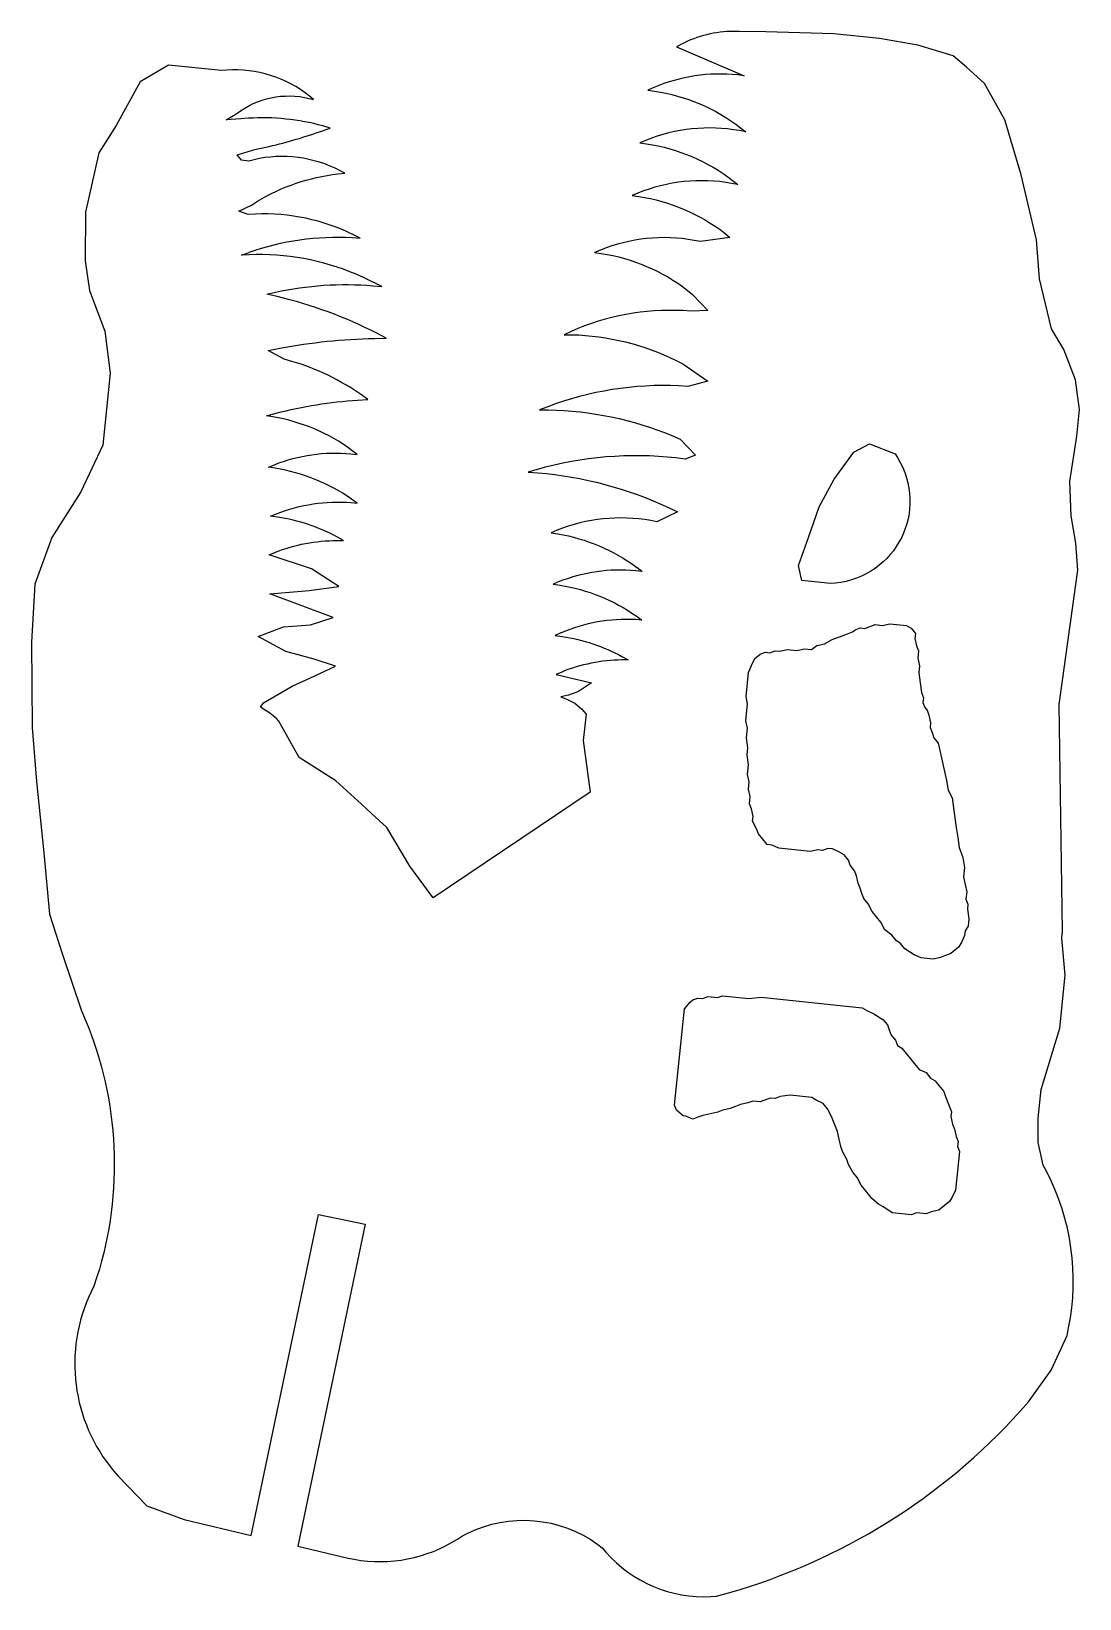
# Model space of a CAD drawing. Extents: x -18 to 13239, y -29 to 8823.
# Drawn here: x 7088 to 8596, y 6526 to 8779 of the extents above; entities that cross this region are included whole.
import ezdxf

# ---------------------------------------------------------------- set-up
doc = ezdxf.new("R2010")
doc.units = 0
doc.layers.get('0').update_dxf_attribs({"linetype": 'CONTINUOUS'})

msp = doc.modelspace()

# ---------------------------------------------------------------- linework, layer by layer
at = {"color": 7}
for p, q in [((8105.764612, 8779.301963), (8097.914612, 8779.491963)), ((8144.174615, 8778.841963), (8105.764612, 8779.301963)), ((8241.874623, 8775.751963), (8144.174615, 8778.841963)), ((8307.624627, 8768.971962), (8241.874623, 8775.751963)), ((8362.664632, 8759.811962), (8307.624627, 8768.971962)), ((8022.834606, 8760.841962), (8016.014605, 8757.071961)), ((8016.014605, 8757.071961), (8113.154613, 8715.581958)), ((8413.534635, 8744.11196), (8362.664632, 8759.811962)), ((7285.52455, 8730.821959), (7244.534547, 8707.051958)), ((7361.714556, 8722.971959), (7285.52455, 8730.821959)), ((7369.114557, 8723.641959), (7361.714556, 8722.971959)), ((8432.904637, 8728.071959), (8413.534635, 8744.11196)), ((8458.464639, 8704.511957), (8432.904637, 8728.071959)), ((7244.534547, 8707.051958), (7210.054545, 8644.161953)), ((8113.154613, 8715.581958), (8103.794612, 8716.731958)), ((8488.074641, 8652.461954), (8458.464639, 8704.511957)), ((7487.634566, 8683.081956), (7493.814566, 8681.371956)), ((7493.814566, 8681.371956), (7488.144566, 8686.251956)), ((7983.264603, 8698.741957), (7974.544602, 8694.811957)), ((7974.544602, 8694.811957), (7984.154603, 8693.551957)), ((7368.394557, 8652.351954), (7383.354558, 8661.271954)), ((7210.054545, 8644.161953), (7185.064543, 8604.70195)), ((7389.544558, 8653.661954), (7368.394557, 8652.351954)), ((7400.274559, 8654.521954), (7389.544558, 8653.661954)), ((7502.534567, 8634.951952), (7517.634568, 8640.461953)), ((7517.594568, 8640.471953), (7507.264567, 8643.501953)), ((7517.634568, 8640.461953), (7517.634568, 8640.461953)), ((8115.394613, 8634.871952), (8106.364612, 8636.691952)), ((8107.784612, 8640.931953), (8115.394613, 8634.871952)), ((8511.374643, 8573.061948), (8488.074641, 8652.461954)), ((7409.50456, 8609.57195), (7425.234561, 8612.961951)), ((7971.674602, 8622.661951), (7963.254601, 8619.061951)), ((7963.254601, 8619.061951), (7972.854602, 8617.711951)), ((7185.064543, 8604.70195), (7165.714541, 8519.231943)), ((7384.194558, 8601.71195), (7409.50456, 8609.57195)), ((7390.384558, 8594.101949), (7384.194558, 8601.71195)), ((7400.734559, 8593.031949), (7390.384558, 8594.101949)), ((7408.44456, 8594.921949), (7400.734559, 8593.031949)), ((7528.674569, 8574.401948), (7538.874569, 8575.311948)), ((7538.874569, 8575.311948), (7531.924569, 8579.071948)), ((8096.484612, 8565.091947), (8104.094612, 8559.031946)), ((8533.244645, 8479.85194), (8511.374643, 8573.061948)), ((7960.364601, 8546.831946), (7951.944601, 8543.221945)), ((7951.944601, 8543.221945), (7961.564601, 8541.961945)), ((8104.094612, 8559.031946), (8095.064611, 8560.851947)), ((7386.344558, 8521.001944), (7404.754559, 8529.571944)), ((7399.874559, 8516.121943), (7386.344558, 8521.001944)), ((7404.754559, 8529.571944), (7413.37456, 8535.121945)), ((7165.714541, 8519.231943), (7165.574541, 8449.311938)), ((7410.22456, 8516.751943), (7399.874559, 8516.121943)), ((7549.19457, 8482.851941), (7560.734571, 8482.021941)), ((7560.734571, 8482.021941), (7551.48457, 8486.821941)), ((8050.134608, 8477.12194), (8041.194607, 8478.94194)), ((8092.704611, 8483.201941), (8050.134608, 8477.12194)), ((8085.184611, 8489.251941), (8092.704611, 8483.201941)), ((8537.984645, 8423.381936), (8533.244645, 8479.85194)), ((7390.364558, 8457.631939), (7401.154559, 8461.701939)), ((7401.524559, 8458.271939), (7390.364558, 8457.631939)), ((7906.414597, 8464.921939), (7898.084597, 8461.311939)), ((7898.084597, 8461.311939), (7907.694597, 8460.051939)), ((7165.574541, 8449.311938), (7171.644542, 8406.651935)), ((7565.474571, 8425.551936), (7555.214571, 8430.091937)), ((7592.104573, 8412.341935), (7565.474571, 8425.551936)), ((7579.354572, 8413.571935), (7592.104573, 8412.341935)), ((8031.224607, 8407.351935), (8038.834607, 8401.291935)), ((8555.004646, 8351.601931), (8537.984645, 8423.381936)), ((7171.644542, 8406.651935), (7193.634543, 8348.401931)), ((7426.514561, 8401.411935), (7438.974562, 8404.331935)), ((7441.464562, 8398.081934), (7426.514561, 8401.411935)), ((8038.834607, 8401.291935), (8060.934609, 8378.001933)), ((8036.334607, 8377.041933), (8025.324606, 8377.821933)), ((8060.934609, 8378.001933), (8036.334607, 8377.041933)), ((7193.634543, 8348.401931), (7201.374544, 8288.131926)), ((7598.414574, 8338.18193), (7584.924573, 8345.29193)), ((7864.404594, 8347.981931), (7854.354593, 8343.29193)), ((7854.354593, 8343.29193), (7865.524594, 8343.22193)), ((8572.944648, 8321.761929), (8555.004646, 8351.601931)), ((7428.664561, 8320.701928), (7445.454562, 8323.981929)), ((7451.844563, 8307.851927), (7428.664561, 8320.701928)), ((7581.314573, 8337.97193), (7598.414574, 8338.18193)), ((8589.464649, 8278.121925), (8572.944648, 8321.761929)), ((7462.624564, 8304.861927), (7451.844563, 8307.851927)), ((8015.094605, 8306.341927), (8025.044606, 8301.301927)), ((8025.044606, 8301.301927), (8060.954609, 8276.581925)), ((7201.374544, 8288.131926), (7190.674543, 8184.241918)), ((8060.954609, 8276.581925), (8032.174607, 8268.991925)), ((8595.534649, 8235.461922), (8589.464649, 8278.121925)), ((7557.064571, 8249.251923), (7571.884572, 8249.961923)), ((7571.884572, 8249.961923), (7562.824571, 8256.621924)), ((8032.174607, 8268.991925), (8019.384606, 8269.771925)), ((7426.024561, 8226.531921), (7440.294562, 8230.431922)), ((7830.714591, 8239.661922), (7818.784591, 8234.991922)), ((7818.784591, 8234.991922), (7831.744592, 8235.001922)), ((8591.614649, 8197.411919), (8595.534649, 8235.461922)), ((7435.454562, 8225.121921), (7426.024561, 8226.531921)), ((7190.674543, 8184.241918), (7159.384541, 8117.531913)), ((8008.894605, 8198.331919), (8020.884606, 8193.241919)), ((8020.884606, 8193.241919), (8042.994607, 8169.951917)), ((8270.884625, 8174.461917), (8293.104626, 8186.131918)), ((8293.104626, 8186.131918), (8330.084629, 8171.851917)), ((8581.394648, 8132.011914), (8591.614649, 8197.411919)), ((7547.50457, 8172.081917), (7556.694571, 8171.041917)), ((7556.694571, 8171.041917), (7549.15457, 8176.821918)), ((8028.384606, 8164.481917), (8015.044605, 8166.031917)), ((8042.994607, 8169.951917), (8028.384606, 8164.481917)), ((8242.354623, 8135.371914), (8270.884625, 8174.461917)), ((8330.084629, 8171.851917), (8333.564629, 8166.581917)), ((7428.884561, 8152.731916), (7437.484562, 8156.311916)), ((7438.764562, 8151.351916), (7428.884561, 8152.731916)), ((7815.43459, 8149.571916), (7802.524589, 8145.721915)), ((7802.524589, 8145.721915), (7816.45459, 8144.731915)), ((7159.384541, 8117.531913), (7117.554538, 8051.821908)), ((8220.734621, 8095.661911), (8242.354623, 8135.371914)), ((8583.294648, 8082.81191), (8581.394648, 8132.011914)), ((7547.52457, 8101.961912), (7556.554571, 8101.121912)), ((7556.554571, 8101.121912), (7548.48457, 8106.961912)), ((8004.474605, 8094.681911), (8017.084606, 8088.641911)), ((8205.73462, 8051.681908), (8220.734621, 8095.661911)), ((7432.114561, 8082.46191), (7440.514562, 8085.891911)), ((7442.164562, 8081.07191), (7432.114561, 8082.46191)), ((7987.604603, 8074.15191), (7978.664603, 8075.97191)), ((8017.084606, 8088.641911), (7987.604603, 8074.15191)), ((8589.814649, 8043.591908), (8583.294648, 8082.81191)), ((7117.554538, 8051.821908), (7093.174536, 7984.391903)), ((7527.844569, 8047.291908), (7536.954569, 8047.151908)), ((7536.954569, 8047.151908), (7528.164569, 8052.081908)), ((7843.974592, 8061.941909), (7835.554592, 8058.341909)), ((7835.554592, 8058.341909), (7844.974593, 8056.921909)), ((8191.104619, 8011.241905), (8205.73462, 8051.681908)), ((7429.854561, 8026.711906), (7438.354562, 8030.211907)), ((7490.814566, 8006.391905), (7429.854561, 8026.711906)), ((8592.794649, 8004.831905), (8589.814649, 8043.591908)), ((7530.174569, 7981.321903), (7490.814566, 8006.391905)), ((7966.314602, 8002.921904), (7957.024601, 8003.881905)), ((7958.684601, 8008.721905), (7966.314602, 8002.921904)), ((8195.864619, 7989.741903), (8191.104619, 8011.241905)), ((8565.914647, 7811.66189), (8592.794649, 8004.831905)), ((7093.174536, 7984.391903), (7088.064535, 7900.941897)), ((7487.604566, 7975.241902), (7530.174569, 7981.321903)), ((7847.094593, 7988.111903), (7838.424592, 7984.621903)), ((7838.424592, 7984.621903), (7848.284593, 7983.161903)), ((8237.374622, 7985.461903), (8195.864619, 7989.741903)), ((8243.764623, 7985.881903), (8237.374622, 7985.461903)), ((7431.144561, 7970.591902), (7487.604566, 7975.241902)), ((7522.094568, 7936.721899), (7431.144561, 7970.591902)), ((7489.514566, 7926.031899), (7522.094568, 7936.721899)), ((7966.074602, 7932.921899), (7956.934601, 7933.601899)), ((7958.004601, 7938.7619), (7966.074602, 7932.921899)), ((7414.27456, 7909.281897), (7450.744563, 7923.051898)), ((7450.744563, 7923.051898), (7489.514566, 7926.031899)), ((7849.704593, 7914.501898), (7841.364592, 7910.801897)), ((8254.126723, 7910.224997), (8261.481924, 7913.044498)), ((8261.481924, 7913.044498), (8268.740025, 7915.784598)), ((8268.740025, 7915.784598), (8272.546525, 7918.880198)), ((8272.546525, 7918.880198), (8279.804625, 7921.620198)), ((8279.804625, 7921.620198), (8286.707126, 7920.909098)), ((8286.707126, 7920.909098), (8301.311327, 7926.380299)), ((8301.311327, 7926.380299), (8311.664928, 7925.313699)), ((8311.664928, 7925.313699), (8322.462629, 7927.689099)), ((8322.462629, 7927.689099), (8346.70923, 7925.191199)), ((8346.70923, 7925.191199), (8353.256231, 7921.028898)), ((8353.256231, 7921.028898), (8359.447731, 7913.415498)), ((8359.447731, 7913.415498), (8358.736631, 7906.512997)), ((7088.064535, 7900.941897), (7089.374535, 7778.291887)), ((7454.084563, 7887.741896), (7414.27456, 7909.281897)), ((7841.364592, 7910.801897), (7851.334593, 7909.421897)), ((8150.212016, 7885.962596), (8157.470116, 7888.702696)), ((8157.470116, 7888.702696), (8164.372617, 7887.991596)), ((8164.372617, 7887.991596), (8175.170317, 7890.366996)), ((8175.170317, 7890.366996), (8188.974819, 7888.944796)), ((8188.974819, 7888.944796), (8199.693019, 7891.417896)), ((8199.693019, 7891.417896), (8210.13512, 7890.342196)), ((8210.13512, 7890.342196), (8217.748721, 7896.533496)), ((8217.748721, 7896.533496), (8228.457821, 7898.917997)), ((8228.457821, 7898.917997), (8239.611022, 7904.744697)), ((8239.611022, 7904.744697), (8254.126723, 7910.224997)), ((8358.736631, 7906.512997), (8361.111932, 7895.715496)), ((8361.111932, 7895.715496), (8363.851832, 7888.457596)), ((7494.864566, 7876.471895), (7454.084563, 7887.741896)), ((7488.564566, 7849.131893), (7525.304568, 7866.361894)), ((7525.304568, 7866.361894), (7494.864566, 7876.471895)), ((7946.1246, 7875.511895), (7937.274599, 7875.521895)), ((7937.3346, 7880.531895), (7946.1246, 7875.511895)), ((8119.305413, 7857.666893), (8123.823014, 7867.664994)), ((8123.823014, 7867.664994), (8128.349714, 7877.751395)), ((8128.349714, 7877.751395), (8135.963315, 7883.942695)), ((8135.963315, 7883.942695), (8143.221415, 7886.682796)), ((8143.221415, 7886.682796), (8150.212016, 7885.962596)), ((8363.851832, 7888.457596), (8362.785232, 7878.104095)), ((8362.785232, 7878.104095), (8365.160532, 7867.306494)), ((8365.160532, 7867.306494), (8364.093932, 7856.952993)), ((7462.894564, 7837.831892), (7488.564566, 7849.131893)), ((7850.704593, 7858.151894), (7842.564592, 7854.701893)), ((7842.564592, 7854.701893), (7893.794596, 7842.441892)), ((8115.740913, 7823.066891), (8119.305413, 7857.666893)), ((8364.093932, 7856.952993), (8366.202232, 7842.695192)), ((7421.994561, 7814.05189), (7462.894564, 7837.831892)), ((7860.504594, 7824.861891), (7849.704593, 7822.481891)), ((7849.704593, 7822.481891), (7859.794594, 7817.95189)), ((7875.024595, 7830.341891), (7860.504594, 7824.861891)), ((7893.794596, 7842.441892), (7875.024595, 7830.341891)), ((8118.116213, 7812.26929), (8115.740913, 7823.066891)), ((8366.202232, 7842.695192), (8368.231032, 7828.534991)), ((8368.231032, 7828.534991), (8370.971032, 7821.277091)), ((8370.971032, 7821.277091), (8370.250832, 7814.28639)), ((7417.82456, 7807.50189), (7421.994561, 7814.05189)), ((7424.374561, 7803.341889), (7417.82456, 7807.50189)), ((7430.914561, 7799.091889), (7424.374561, 7803.341889)), ((7440.644562, 7791.111888), (7430.914561, 7799.091889)), ((7859.794594, 7817.95189), (7869.794594, 7813.44189)), ((7869.794594, 7813.44189), (7879.424595, 7805.38189)), ((7879.424595, 7805.38189), (7885.704596, 7797.761889)), ((8115.627413, 7788.111088), (8118.116213, 7812.26929)), ((8370.250832, 7814.28639), (8372.990732, 7807.02839)), ((8372.990732, 7807.02839), (8376.086233, 7803.221789)), ((8376.086233, 7803.221789), (8378.826133, 7795.963889)), ((8570.794647, 7485.721865), (8565.914647, 7811.66189)), ((7089.374535, 7778.291887), (7095.434536, 7700.751882)), ((7443.734562, 7787.301888), (7440.644562, 7791.111888)), ((7473.344564, 7735.241884), (7443.734562, 7787.301888)), ((7885.704596, 7797.761889), (7881.784595, 7759.701886)), ((8118.002713, 7777.313587), (8115.627413, 7788.111088)), ((8116.580513, 7763.508886), (8118.002713, 7777.313587)), ((8378.826133, 7795.963889), (8381.201433, 7785.166288)), ((8381.201433, 7785.166288), (8380.490333, 7778.263887)), ((8380.490333, 7778.263887), (8383.230233, 7771.005987)), ((7881.784595, 7759.701886), (7891.544596, 7685.19188)), ((8118.599213, 7749.260185), (8116.580513, 7763.508886)), ((8383.230233, 7771.005987), (8386.058833, 7763.738986)), ((8386.058833, 7763.738986), (8392.241134, 7756.036986)), ((8392.241134, 7756.036986), (8397.009934, 7734.618884)), ((7525.884568, 7701.841882), (7473.344564, 7735.241884)), ((8117.532613, 7738.906685), (8118.599213, 7749.260185)), ((8119.552413, 7724.657983), (8117.532613, 7738.906685)), ((8397.009934, 7734.618884), (8399.385234, 7723.821383)), ((8118.130213, 7710.853382), (8119.552413, 7724.657983)), ((8120.505513, 7700.055782), (8118.130213, 7710.853382)), ((8399.385234, 7723.821383), (8404.154535, 7702.403182)), ((7095.434536, 7700.751882), (7105.874537, 7598.171874)), ((7562.684571, 7668.361879), (7525.884568, 7701.841882)), ((8119.438913, 7689.702281), (8120.505513, 7700.055782)), ((8121.823313, 7678.99318), (8119.438913, 7689.702281)), ((8404.154535, 7702.403182), (8406.262835, 7688.145381)), ((8406.262835, 7688.145381), (8412.098735, 7677.08078)), ((7570.034572, 7661.651879), (7562.684571, 7668.361879)), ((7891.544596, 7685.19188), (7666.024579, 7533.491869)), ((8120.747513, 7668.551179), (8121.823313, 7678.99318)), ((8123.576114, 7661.284179), (8120.747513, 7668.551179)), ((8412.098735, 7677.08078), (8414.118536, 7662.832079)), ((7577.394572, 7654.951878), (7570.034572, 7661.651879)), ((7599.464574, 7634.791877), (7577.394572, 7654.951878)), ((8125.960514, 7650.575278), (8123.576114, 7661.284179)), ((8125.240314, 7643.584377), (8125.960514, 7650.575278)), ((8131.076214, 7632.519776), (8125.240314, 7643.584377)), ((8414.118536, 7662.832079), (8416.147336, 7648.671878)), ((8416.147336, 7648.671878), (8418.167136, 7634.423277)), ((7632.164576, 7578.921872), (7599.464574, 7634.791877)), ((8133.816114, 7625.261776), (8131.076214, 7632.519776)), ((8146.278015, 7609.937375), (8133.816114, 7625.261776)), ((8418.167136, 7634.423277), (8420.195936, 7620.263176)), ((8420.195936, 7620.263176), (8422.215736, 7606.014474)), ((7105.874537, 7598.171874), (7114.214537, 7509.851867)), ((8153.180516, 7609.226375), (8146.278015, 7609.937375)), ((8163.178517, 7604.708574), (8153.180516, 7609.226375)), ((8208.22092, 7600.068374), (8163.178517, 7604.708574)), ((8218.929921, 7602.452874), (8208.22092, 7600.068374)), ((8225.832521, 7601.741774), (8218.929921, 7602.452874)), ((8233.178622, 7604.472774), (8225.832521, 7601.741774)), ((8240.081122, 7603.761674), (8233.178622, 7604.472774)), ((8250.079223, 7599.243874), (8240.081122, 7603.761674)), ((8256.714224, 7595.072574), (8250.079223, 7599.243874)), ((8422.215736, 7606.014474), (8427.784137, 7591.489673)), ((7666.024579, 7533.491869), (7632.164576, 7578.921872)), ((8262.905724, 7587.459073), (8256.714224, 7595.072574)), ((8265.645624, 7580.201173), (8262.905724, 7587.459073)), ((8271.827925, 7572.499172), (8265.645624, 7580.201173)), ((8427.784137, 7591.489673), (8429.803937, 7577.240972)), ((8429.803937, 7577.240972), (8428.381737, 7563.436371)), ((8274.567925, 7565.241271), (8271.827925, 7572.499172)), ((8276.952325, 7554.532271), (8274.567925, 7565.241271)), ((8279.780825, 7547.26517), (8276.952325, 7554.532271)), ((8428.381737, 7563.436371), (8430.757037, 7552.63877)), ((8430.757037, 7552.63877), (8433.141437, 7541.92977)), ((8282.511626, 7539.918769), (8279.780825, 7547.26517)), ((8285.251526, 7532.660869), (8282.511626, 7539.918769)), ((8291.443026, 7525.047468), (8285.251526, 7532.660869)), ((8433.141437, 7541.92977), (8432.074837, 7531.576169)), ((8432.074837, 7531.576169), (8434.805637, 7524.229868)), ((7114.214537, 7509.851867), (7132.754539, 7451.961863)), ((8297.269827, 7513.894268), (8291.443026, 7525.047468)), ((8303.549327, 7506.271867), (8297.269827, 7513.894268)), ((8309.740828, 7498.658466), (8303.549327, 7506.271867)), ((8434.805637, 7524.229868), (8434.094537, 7517.327468)), ((8434.094537, 7517.327468), (8436.123437, 7503.167067)), ((8315.576728, 7487.593866), (8309.740828, 7498.658466)), ((8325.210029, 7479.536365), (8315.576728, 7487.593866)), ((8430.885637, 7486.178265), (8430.174537, 7479.275965)), ((8435.047637, 7492.724966), (8430.885637, 7486.178265)), ((8436.123437, 7503.167067), (8435.047637, 7492.724966)), ((8569.724647, 7475.361865), (8570.794647, 7485.721865)), ((8331.489629, 7471.913864), (8325.210029, 7479.536365)), ((8338.03663, 7467.751564), (8331.489629, 7471.913864)), ((8344.22803, 7460.138163), (8338.03663, 7467.751564)), ((8421.485736, 7462.642564), (8410.065535, 7453.355663)), ((8425.647736, 7469.189364), (8421.485736, 7462.642564)), ((8430.174537, 7479.275965), (8425.647736, 7469.189364)), ((8574.814648, 7422.341861), (8569.724647, 7475.361865)), ((7132.754539, 7451.961863), (7159.514541, 7372.201857)), ((8350.775031, 7455.975863), (8344.22803, 7460.138163)), ((8357.401031, 7451.716063), (8350.775031, 7455.975863)), ((8367.399032, 7447.198162), (8357.401031, 7451.716063)), ((8384.743133, 7445.411362), (8367.399032, 7447.198162)), ((8395.452234, 7447.796063), (8384.743133, 7445.411362)), ((8402.719435, 7450.624563), (8395.452234, 7447.796063)), ((8410.065535, 7453.355663), (8402.719435, 7450.624563)), ((8566.964647, 7346.151855), (8574.814648, 7422.341861)), ((8074.60231, 7389.899358), (8081.86091, 7392.639158)), ((8081.86091, 7392.639158), (8119.912113, 7388.719158)), ((7159.514541, 7372.201857), (7165.164541, 7359.371856)), ((8013.159105, 7235.342846), (8027.417106, 7373.743657)), ((8027.417106, 7373.743657), (8035.395407, 7383.474758)), ((8035.395407, 7383.474758), (8039.290507, 7386.561358)), ((8039.290507, 7386.561358), (8046.548608, 7389.301558)), ((8046.548608, 7389.301558), (8053.451108, 7388.590458)), ((8053.451108, 7388.590458), (8060.709209, 7391.330558)), ((8060.709209, 7391.330558), (8074.60231, 7389.899358)), ((8119.912113, 7388.719158), (8137.611815, 7390.383658)), ((8137.611815, 7390.383658), (8283.003326, 7375.405557)), ((8283.003326, 7375.405557), (8289.638326, 7371.234057)), ((8289.638326, 7371.234057), (8299.636327, 7366.716256)), ((8299.636327, 7366.716256), (8312.729828, 7358.391856)), ((8312.729828, 7358.391856), (8319.009328, 7350.769355)), ((8319.009328, 7350.769355), (8321.740229, 7343.422955)), ((8321.740229, 7343.422955), (8324.480129, 7336.165154)), ((8324.480129, 7336.165154), (8330.671629, 7328.551854)), ((8330.671629, 7328.551854), (8333.411529, 7321.294053)), ((8540.354645, 7257.941848), (8566.964647, 7346.151855)), ((8333.411529, 7321.294053), (8340.04663, 7317.122553)), ((8340.04663, 7317.122553), (8346.22843, 7309.420652)), ((8346.22843, 7309.420652), (8358.610831, 7294.193751)), ((8358.610831, 7294.193751), (8364.890332, 7286.57135)), ((8364.890332, 7286.57135), (8374.888333, 7282.05345)), ((8374.888333, 7282.05345), (8381.070733, 7274.351749)), ((8381.070733, 7274.351749), (8387.617634, 7270.189349)), ((8387.617634, 7270.189349), (8390.801734, 7266.373449)), ((8390.801734, 7266.373449), (8400.088634, 7254.953348)), ((8536.074645, 7216.441845), (8540.354645, 7257.941848)), ((8015.889905, 7227.996446), (8013.159105, 7235.342846)), ((8107.760912, 7236.060647), (8100.414812, 7233.329546)), ((8118.470013, 7238.445347), (8107.760912, 7236.060647)), ((8125.728114, 7241.185547), (8118.470013, 7238.445347)), ((8136.170215, 7240.109747), (8125.728114, 7241.185547)), ((8150.685916, 7245.589947), (8136.170215, 7240.109747)), ((8157.587916, 7244.878847), (8150.685916, 7245.589947)), ((8164.943117, 7247.698247), (8157.587916, 7244.878847)), ((8179.103218, 7249.727448), (8164.943117, 7247.698247)), ((8210.25242, 7246.518447), (8179.103218, 7249.727448)), ((8216.799421, 7242.356047), (8210.25242, 7246.518447)), ((8226.876921, 7237.740747), (8216.799421, 7242.356047)), ((8233.068422, 7230.127346), (8226.876921, 7237.740747)), ((8400.088634, 7254.953348), (8402.819435, 7247.606947)), ((8402.819435, 7247.606947), (8411.039735, 7225.833246)), ((8025.621006, 7220.018445), (8015.889905, 7227.996446)), ((8029.072006, 7219.662845), (8025.621006, 7220.018445)), ((8039.070007, 7215.145045), (8029.072006, 7219.662845)), ((8046.328108, 7217.885145), (8039.070007, 7215.145045)), ((8053.674208, 7220.616245), (8046.328108, 7217.885145)), ((8075.09241, 7225.385346), (8053.674208, 7220.616245)), ((8082.44761, 7228.204746), (8075.09241, 7225.385346)), ((8093.156711, 7230.589446), (8082.44761, 7228.204746)), ((8100.414812, 7233.329546), (8093.156711, 7230.589446)), ((8238.904322, 7219.062745), (8233.068422, 7230.127346)), ((8241.644222, 7211.804945), (8238.904322, 7219.062745)), ((8411.039735, 7225.833246), (8410.319635, 7218.842345)), ((8410.319635, 7218.842345), (8412.792535, 7208.124144)), ((8535.964645, 7181.481842), (8536.074645, 7216.441845)), ((8244.463623, 7204.449444), (8241.644222, 7211.804945)), ((8247.203623, 7197.191644), (8244.463623, 7204.449444)), ((8249.587923, 7186.482643), (8247.203623, 7197.191644)), ((8412.792535, 7208.124144), (8415.532536, 7200.866344)), ((8415.532536, 7200.866344), (8417.907736, 7190.068743)), ((8417.907736, 7190.068743), (8420.647736, 7182.810943)), ((8251.963223, 7175.684942), (8249.587923, 7186.482643)), ((8254.703223, 7168.427141), (8251.963223, 7175.684942)), ((8260.539124, 7157.362541), (8254.703223, 7168.427141)), ((8422.676636, 7168.650841), (8416.969736, 7113.255237)), ((8420.647736, 7182.810943), (8419.936636, 7175.908642)), ((8419.936636, 7175.908642), (8422.676636, 7168.650841)), ((8543.104645, 7149.18184), (8535.964645, 7181.481842)), ((8263.269924, 7150.01614), (8260.539124, 7157.362541)), ((8269.193925, 7138.942439), (8263.269924, 7150.01614)), ((8548.364646, 7139.511839), (8543.104645, 7149.18184)), ((8275.385325, 7131.329039), (8269.193925, 7138.942439)), ((8281.212125, 7120.175838), (8275.385325, 7131.329039)), ((8287.403626, 7112.562437), (8281.212125, 7120.175838)), ((8293.683126, 7104.940037), (8287.403626, 7112.562437)), ((8296.778627, 7101.133236), (8293.683126, 7104.940037)), ((8306.421127, 7093.164336), (8296.778627, 7101.133236)), ((8412.443035, 7103.168636), (8408.280935, 7096.621836)), ((8416.969736, 7113.255237), (8412.443035, 7103.168636)), ((7404.274559, 6616.5618), (7500.764567, 7078.231835)), ((7500.764567, 7078.231835), (7568.094572, 7064.151834)), ((8312.958928, 7088.913635), (8306.421127, 7093.164336)), ((8319.594028, 7084.742235), (8312.958928, 7088.913635)), ((8326.140529, 7080.579935), (8319.594028, 7084.742235)), ((8353.838231, 7077.726535), (8326.140529, 7080.579935)), ((8361.096232, 7080.466735), (8353.838231, 7077.726535)), ((8374.989433, 7079.035435), (8361.096232, 7080.466735)), ((8382.247533, 7081.775635), (8374.989433, 7079.035435)), ((8392.965634, 7084.248535), (8382.247533, 7081.775635)), ((8400.667334, 7090.430736), (8392.965634, 7084.248535)), ((8408.280935, 7096.621836), (8400.667334, 7090.430736)), ((7568.094572, 7064.151834), (7471.294564, 6601.011799)), ((7182.464542, 6988.241828), (7178.054542, 6974.921827)), ((7178.054542, 6974.921827), (7173.994542, 6966.751826)), ((8554.734646, 6854.111818), (8577.434648, 6904.271821)), ((8577.434648, 6904.271821), (8579.704648, 6915.031822)), ((8522.044644, 6808.471814), (8554.734646, 6854.111818)), ((8510.204643, 6795.111813), (8522.044644, 6808.471814)), ((7206.894544, 6708.841807), (7212.984545, 6701.961806)), ((7212.984545, 6701.961806), (7254.004548, 6659.181803)), ((7254.004548, 6659.181803), (7307.984552, 6639.671801)), ((7307.984552, 6639.671801), (7404.274559, 6616.5618)), ((7700.774582, 6611.191799), (7707.974582, 6615.9118)), ((7707.974582, 6615.9118), (7714.964583, 6619.5718)), ((7471.294564, 6601.011799), (7543.69457, 6583.911797)), ((7543.69457, 6583.911797), (7552.11457, 6582.241797)), ((7902.814597, 6603.521799), (7909.114597, 6598.671798)), ((7909.114597, 6598.671798), (7914.294598, 6592.501798)), ((8065.384609, 6528.731793), (8073.40461, 6529.341793)), ((8073.40461, 6529.341793), (8073.40461, 6529.341793)), ((8073.45461, 6529.331793), (8090.614611, 6534.011794))]:
    msp.add_line(p, q, dxfattribs=at)
for points in [[(8097.915012, 8779.488863), (8071.66211, 8779.279563), (8046.093608, 8773.073363), (8022.839506, 8760.840962)], [(7488.143066, 8686.249456), (7454.520263, 8713.223158), (7412.14116, 8726.698959), (7369.117457, 8723.641459)], [(8103.791112, 8716.729058), (8062.455209, 8721.044259), (8021.539106, 8714.928458), (7983.263003, 8698.739357)], [(7383.350558, 8661.272954), (7413.16036, 8684.029556), (7451.221263, 8691.888056), (7487.637666, 8683.082056)], [(7984.159303, 8693.549457), (8029.278906, 8686.766856), (8071.60401, 8668.716155), (8107.786912, 8640.927253)], [(7507.259667, 8643.499753), (7472.522064, 8653.038954), (7436.226162, 8656.778154), (7400.273259, 8654.521354)], [(7425.236061, 8612.957851), (7451.409463, 8618.744051), (7477.226565, 8626.122952), (7502.534567, 8634.953952)], [(8106.366712, 8636.691352), (8060.906209, 8644.896753), (8014.472305, 8640.033753), (7971.669702, 8622.665451)], [(7972.859102, 8617.713551), (8017.777706, 8611.03355), (8060.519909, 8592.807249), (8096.486712, 8565.091347)], [(7531.923669, 8579.072648), (7494.473766, 8598.928449), (7449.696463, 8604.63685), (7408.44326, 8594.923549)], [(7413.37176, 8535.123145), (7448.675063, 8556.568546), (7487.625966, 8569.787747), (7528.669869, 8574.399748)], [(8095.066511, 8560.855447), (8050.043708, 8569.085747), (8002.709004, 8564.262047), (7960.369501, 8546.829446)], [(7961.568001, 8541.966045), (8006.293705, 8535.268745), (8049.390908, 8516.895643), (8085.186511, 8489.255441)], [(7551.48507, 8486.821641), (7507.545567, 8508.459343), (7459.156363, 8518.617943), (7410.22776, 8516.756043)], [(7401.158459, 8461.706539), (7448.383863, 8478.52104), (7499.146766, 8485.904141), (7549.19877, 8482.853941)], [(8041.196907, 8478.94164), (7995.975304, 8487.208841), (7948.9736, 8482.247741), (7906.411797, 8464.924739)], [(7555.210971, 8430.096437), (7507.050767, 8450.681438), (7453.848463, 8460.390939), (7401.520259, 8458.270939)], [(7907.698997, 8460.052339), (7952.440001, 8453.325038), (7995.431704, 8435.031337), (8031.228907, 8407.350735)], [(7438.978962, 8404.331235), (7484.770065, 8414.425036), (7532.631669, 8417.751836), (7579.353272, 8413.569135)], [(7584.929273, 8345.29513), (7539.602069, 8368.582832), (7491.042166, 8386.329233), (7441.465262, 8398.082734)], [(8025.324806, 8377.820733), (7969.834802, 8380.484833), (7915.239098, 8370.417032), (7864.405894, 8347.984031)], [(7865.524494, 8343.21853), (7916.916598, 8342.06623), (7969.052102, 8329.178629), (8015.099505, 8306.345927)], [(7445.457662, 8323.980429), (7490.275566, 8332.266629), (7535.743869, 8337.00113), (7581.313973, 8337.97643)], [(7562.826871, 8256.620924), (7532.349869, 8278.013325), (7498.441866, 8294.588926), (7462.626364, 8304.862127)], [(8019.380606, 8269.774925), (7955.323201, 8272.540425), (7890.688196, 8262.381624), (7830.710291, 8239.666822)], [(7440.291762, 8230.431422), (7478.499665, 8240.403322), (7517.658968, 8246.685023), (7557.059971, 8249.255623)], [(7831.749392, 8234.998922), (7892.321096, 8234.045722), (7952.939501, 8221.580921), (8008.890105, 8198.327319)], [(7549.15177, 8176.826518), (7515.395868, 8201.724219), (7476.780465, 8218.037721), (7435.451862, 8225.117021)], [(7437.485762, 8156.313716), (7472.196264, 8169.981617), (7510.342167, 8175.498717), (7547.49967, 8172.077617)], [(8015.043005, 8166.034817), (7947.9467, 8173.477517), (7880.439495, 8167.701817), (7815.43699, 8149.573716)], [(8333.566229, 8166.577617), (8379.990733, 8091.178911), (8331.900429, 7994.493704), (8243.763923, 7985.878003)], [(7548.48237, 8106.960612), (7515.283668, 8129.857214), (7478.538365, 8144.705415), (7438.763362, 8151.353216)], [(7816.45839, 8144.728715), (7881.381095, 8139.277515), (7945.4319, 8122.226113), (8004.473505, 8094.684711)], [(7440.514962, 8085.888711), (7474.393465, 8099.175712), (7511.238167, 8104.610912), (7547.52037, 8101.962612)], [(7528.162969, 8052.086508), (7501.446367, 8066.607909), (7472.191264, 8076.35001), (7442.165062, 8081.06791)], [(7978.667703, 8075.96921), (7932.981499, 8083.925111), (7887.008796, 8079.28591), (7843.970692, 8061.943309)], [(7438.357362, 8030.216207), (7466.797164, 8041.367307), (7497.281366, 8047.315908), (7527.847869, 8047.289708)], [(7844.973793, 8056.921209), (7886.062896, 8049.962008), (7925.138999, 8033.465307), (7958.682801, 8008.719205)], [(7957.022201, 8003.882105), (7919.819898, 8007.158605), (7881.859695, 8001.792404), (7847.096893, 7988.109103)], [(7848.285793, 7983.157403), (7887.911496, 7976.696202), (7925.058599, 7961.723301), (7958.004801, 7938.7648)], [(7956.935901, 7933.598399), (7920.333498, 7935.434499), (7883.402795, 7928.966399), (7849.709193, 7914.506598)], [(7851.331993, 7909.420697), (7881.364595, 7904.781097), (7910.581197, 7894.923696), (7937.339, 7880.527695)], [(7937.270999, 7875.526595), (7907.935397, 7875.227895), (7877.883795, 7869.183994), (7850.700893, 7858.152294)], [(7165.163941, 7359.369956), (7214.662345, 7241.628147), (7220.767045, 7110.075637), (7182.466842, 6988.238228)], [(8579.702248, 6915.036422), (8594.974649, 6991.103828), (8583.862448, 7070.516934), (8548.364646, 7139.516539)], [(7173.992942, 6966.753626), (7133.299839, 6881.84882), (7146.23244, 6780.825012), (7206.894744, 6708.844207)], [(8090.612911, 6534.007794), (8252.079723, 6580.055597), (8397.622634, 6670.529104), (8510.202343, 6795.114913)], [(7714.965183, 6619.5685), (7775.438587, 6649.634102), (7848.292793, 6643.366002), (7902.816297, 6603.525099)], [(7552.11217, 6582.239897), (7603.410674, 6572.946996), (7656.649178, 6583.497397), (7700.777482, 6611.192699)], [(7914.290698, 6592.505498), (7952.095101, 6549.265795), (8008.040505, 6525.640093), (8065.387809, 6528.736293)]]:
    msp.add_open_spline(points, degree=3, dxfattribs=at)

doc.saveas('drawing.dxf')
